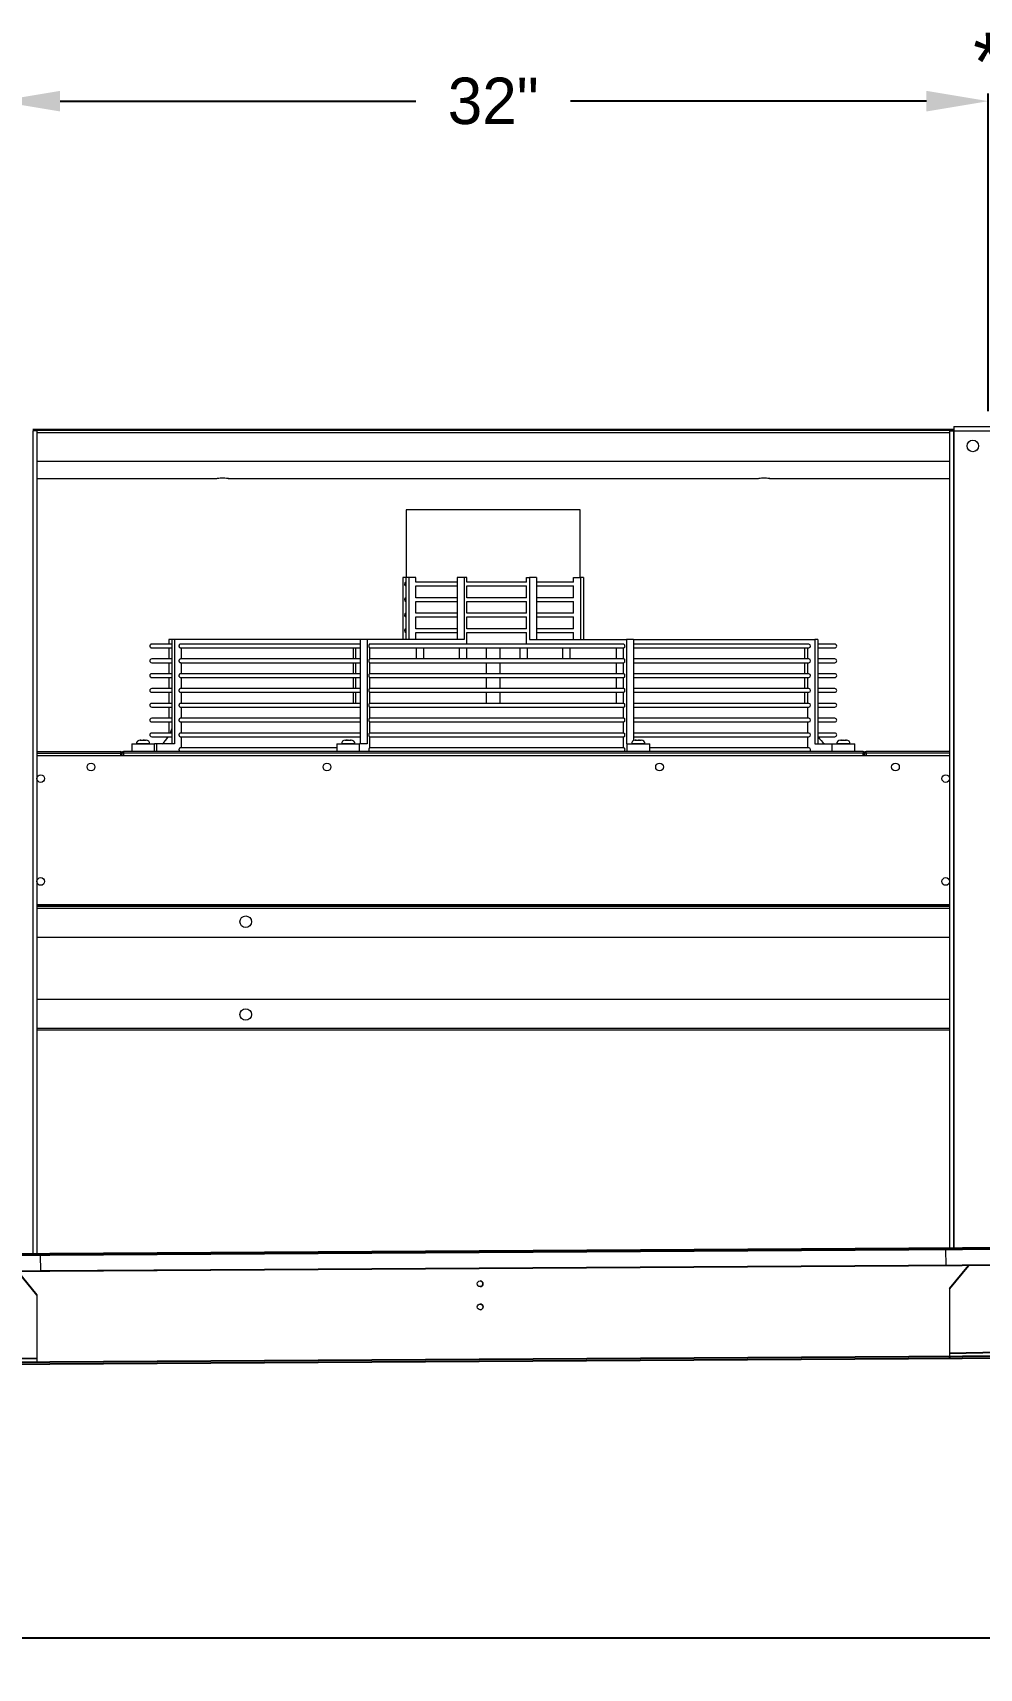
# Model space of a CAD drawing. Extents: x 6 to 271, y -23 to 146.
# Drawn here: x 131.4 to 162, y 36.4 to 89.3 of the extents above; entities that cross this region are included whole.
import ezdxf
from ezdxf.enums import TextEntityAlignment as Align

# ---------------------------------------------------------------- set-up
doc = ezdxf.new("R2010")
doc.units = 0
doc.header["$MEASUREMENT"] = 0
doc.layers.get('0').update_dxf_attribs({"linetype": 'CONTINUOUS'})
doc.layers.get('Defpoints').update_dxf_attribs({"linetype": 'CONTINUOUS'})
doc.dimstyles.get("Standard").update_dxf_attribs({"dimtxt": 1.5, "dimasz": 2, "dimexe": 0.25, "dimexo": 0.5, "dimgap": 0.75, "dimtad": 0, "dimtih": 1, "dimtoh": 1, "dimdec": 4, "dimzin": 0, "dimdsep": 46, "dimlunit": 5, "dimtxsty": 'STANDARD', "dimcen": 0.125, "dimclrd": 1, "dimclre": 1, "dimclrt": 1, "dimadec": 0, "dimazin": 0, "dimtfac": 1, "dimtdec": 4, "dimtofl": 0, "dimtmove": 0, "dimatfit": 3, "dimfxl": 1, "dimfrac": 2, "dimtolj": 1, "dimtzin": 0, "dimarcsym": 0})

# ---------------------------------------------------------------- blocks, each defined once
blk = doc.blocks.new('*D30')
at = {"color": 7, "lineweight": -2}
for p, q in [((265.292, 46.572), (265.292, 37.133)), ((90.295, 45.482), (90.295, 37.133)), ((92.295, 37.383), (174.794, 37.383)), ((263.292, 37.383), (180.794, 37.383))]:
    blk.add_line(p, q, dxfattribs=at)
at = {"color": 7}
for points in [[(92.295, 37.716), (92.295, 37.05), (90.295, 37.383)], [(263.292, 37.716), (263.292, 37.05), (265.292, 37.383)]]:
    blk.add_solid(points, dxfattribs=at)
at = {"layer": 'Defpoints', "color": 0}
for p in [(265.292, 47.072), (90.295, 45.982), (265.292, 37.383)]:
    blk.add_point(p, dxfattribs=at)
at = {"color": 7, "insert": (177.794, 37.383), "char_height": 1.5, "attachment_point": 5}
blk.add_mtext('\\A1;175"', dxfattribs=at)
blk = doc.blocks.new('*D33')
at = {"color": 7, "lineweight": -2}
for p, q in [((130.277, 77.029), (130.277, 87.298)), ((162.277, 77.029), (162.277, 87.298)), ((132.277, 87.048), (143.777, 87.048)), ((160.277, 87.048), (148.777, 87.048))]:
    blk.add_line(p, q, dxfattribs=at)
at = {"color": 7}
for points in [[(132.277, 87.382), (132.277, 86.715), (130.277, 87.048)], [(160.277, 87.382), (160.277, 86.715), (162.277, 87.048)]]:
    blk.add_solid(points, dxfattribs=at)
at = {"layer": 'Defpoints', "color": 0}
for p in [(162.277, 87.048), (130.277, 76.529), (162.277, 76.529)]:
    blk.add_point(p, dxfattribs=at)
at = {"color": 7, "insert": (146.277, 87.048), "char_height": 1.5, "attachment_point": 5}
blk.add_mtext('\\A1;32"', dxfattribs=at)

msp = doc.modelspace()

# ---------------------------------------------------------------- linework, layer by layer
at = {"color": 7, "linetype": 'Continuous', "lineweight": 15}
for p, q in [((131.3912, 76.44509), (161.1622, 76.44509)), ((131.3922, 76.39338), (131.3912, 76.39338)), ((131.5267, 76.39338), (131.3922, 76.39338)), ((131.3922, 76.39338), (131.3922, 49.79621)), ((131.5267, 76.39338), (131.5267, 49.79706)), ((131.5267, 76.34038), (161.0267, 76.34038)), ((161.0267, 76.39338), (161.0267, 49.9819)), ((161.0267, 76.39338), (161.1612, 76.39338)), ((161.1612, 76.39338), (161.1612, 49.98274)), ((161.1622, 76.39338), (161.1612, 76.39338)), ((161.1622, 76.52888), (161.1622, 76.39438)), ((161.1622, 76.52888), (163.3912, 76.52888)), ((161.1622, 76.39438), (163.3912, 76.39438)), ((161.1622, 76.39338), (161.1622, 76.39438)), ((161.1622, 76.39338), (163.3912, 76.39338)), ((161.1622, 49.98275), (161.1622, 76.39338)), ((131.5267, 75.41163), (161.0267, 75.41163)), ((131.5267, 74.84955), (137.3392, 74.84955)), ((137.7142, 74.84955), (154.8392, 74.84955)), ((155.2142, 74.84955), (161.0267, 74.84955)), ((147.353, 73.83988), (143.4642, 73.83988)), ((149.0892, 73.83988), (147.353, 73.83988)), ((143.35948, 71.64888), (143.35948, 69.65388)), ((143.45286, 71.64888), (143.35948, 71.64888)), ((143.54623, 71.64888), (143.45286, 71.64888)), ((143.45286, 71.64888), (143.45286, 69.65388)), ((143.54623, 71.64888), (143.54623, 69.65388)), ((143.77166, 71.64888), (143.54623, 71.64888)), ((143.77166, 71.49806), (143.77166, 71.64888)), ((145.10703, 71.49899), (143.77166, 71.49899)), ((143.77166, 70.99806), (143.77166, 71.37993)), ((143.77166, 71.37899), (145.10703, 71.37899)), ((145.33245, 71.64888), (145.10703, 71.64888)), ((145.10703, 71.64888), (145.10703, 69.65388)), ((145.33245, 71.64888), (145.33245, 69.65388)), ((145.42583, 71.64888), (145.33245, 71.64888)), ((145.42583, 71.49806), (145.42583, 71.64888)), ((147.353, 71.49899), (145.42583, 71.49899)), ((145.42583, 70.99806), (145.42583, 71.37993)), ((145.42583, 71.37899), (147.353, 71.37899)), ((147.353, 71.49899), (147.353, 71.64888)), ((147.353, 71.64888), (147.44637, 71.64888)), ((147.353, 70.99899), (147.353, 71.37899)), ((147.44637, 71.64888), (147.44637, 69.65388)), ((147.6718, 71.64888), (147.44637, 71.64888)), ((147.6718, 71.64888), (147.6718, 69.65388)), ((148.87511, 71.49899), (147.6718, 71.49899)), ((147.6718, 71.37899), (148.87511, 71.37899)), ((148.87511, 71.49899), (148.87511, 71.64888)), ((148.87511, 71.64888), (149.10054, 71.64888)), ((148.87511, 70.99899), (148.87511, 71.37899)), ((149.10054, 71.64888), (149.10054, 69.65388)), ((149.19391, 71.64888), (149.10054, 71.64888)), ((149.19391, 71.64888), (149.19391, 69.65388)), ((145.10703, 70.99899), (143.77166, 70.99899)), ((143.77166, 70.49806), (143.77166, 70.87993)), ((143.77166, 70.87899), (145.10703, 70.87899)), ((147.353, 70.99899), (145.42583, 70.99899)), ((145.42583, 70.49806), (145.42583, 70.87993)), ((145.42583, 70.87899), (147.353, 70.87899)), ((147.353, 70.49899), (147.353, 70.87899)), ((148.87511, 70.99899), (147.6718, 70.99899)), ((147.6718, 70.87899), (148.87511, 70.87899)), ((148.87511, 70.49899), (148.87511, 70.87899)), ((145.10703, 70.49899), (143.77166, 70.49899)), ((143.77166, 69.99806), (143.77166, 70.37993)), ((143.77166, 70.37899), (145.10703, 70.37899)), ((147.353, 70.49899), (145.42583, 70.49899)), ((145.42583, 69.99806), (145.42583, 70.37993)), ((145.42583, 70.37899), (147.353, 70.37899)), ((147.353, 69.99899), (147.353, 70.37899)), ((148.87511, 70.49899), (147.6718, 70.49899)), ((147.6718, 70.37899), (148.87511, 70.37899)), ((148.87511, 69.99899), (148.87511, 70.37899)), ((145.10703, 69.99899), (143.77166, 69.99899)), ((143.77166, 69.65388), (143.77166, 69.87993)), ((143.77166, 69.87899), (145.10703, 69.87899)), ((147.353, 69.99899), (145.42583, 69.99899)), ((145.42583, 69.49899), (145.42583, 69.87993)), ((145.42583, 69.87899), (147.353, 69.87899)), ((147.353, 69.49899), (147.353, 69.87899)), ((148.87511, 69.99899), (147.6718, 69.99899)), ((147.6718, 69.87899), (148.87511, 69.87899)), ((148.87511, 69.65388), (148.87511, 69.87899)), ((135.88306, 69.49899), (135.23659, 69.49899)), ((135.23659, 69.37899), (135.88306, 69.37899)), ((135.78968, 69.65388), (135.78968, 69.49899)), ((135.88306, 69.65388), (135.78968, 69.65388)), ((135.78968, 69.37899), (135.78968, 69.02033)), ((135.97643, 69.65388), (135.88306, 69.65388)), ((135.88306, 69.65388), (135.88306, 66.27288)), ((135.97643, 69.65388), (135.97643, 66.27288)), ((141.97151, 69.65388), (135.97643, 69.65388)), ((136.17283, 69.37899), (141.97151, 69.37899)), ((141.97151, 69.49899), (136.1729, 69.49899)), ((136.20185, 69.02033), (136.20185, 69.37899)), ((141.74608, 69.37899), (141.74608, 69.02033)), ((141.83946, 69.02033), (141.83946, 69.37899)), ((142.19694, 69.65388), (141.97151, 69.65388)), ((141.97151, 69.65388), (141.97151, 66.27288)), ((142.19694, 69.65388), (142.19694, 66.27288)), ((145.33245, 69.65388), (142.19694, 69.65388)), ((142.27829, 69.37899), (150.50157, 69.37899)), ((150.50157, 69.49899), (142.27842, 69.49899)), ((142.29031, 69.02033), (142.29031, 69.37899)), ((147.44637, 69.65388), (150.58189, 69.65388)), ((150.26309, 69.02033), (150.26309, 69.37899)), ((150.48851, 69.02033), (150.48851, 69.37899)), ((150.58189, 69.65388), (150.58189, 66.27288)), ((150.80731, 69.65388), (150.58189, 69.65388)), ((150.80731, 69.65388), (150.80731, 66.38097)), ((150.80731, 69.65388), (156.67034, 69.65388)), ((156.47643, 69.49899), (150.80731, 69.49899)), ((150.80731, 69.37899), (156.47643, 69.37899)), ((156.35154, 69.02033), (156.35154, 69.37899)), ((156.44491, 69.02033), (156.44491, 69.37899)), ((156.67034, 69.65388), (156.67034, 66.27288)), ((156.76372, 69.65388), (156.67034, 69.65388)), ((156.76372, 69.65388), (156.76372, 66.27288)), ((157.31681, 69.49899), (156.76372, 69.49899)), ((156.76372, 69.37899), (157.31681, 69.37899)), ((135.88306, 69.02033), (135.23659, 69.02033)), ((135.23659, 68.90033), (135.88306, 68.90033)), ((135.78968, 68.90033), (135.78968, 68.54166)), ((136.17283, 68.90033), (141.97151, 68.90033)), ((141.97151, 69.02033), (136.1729, 69.02033)), ((136.20185, 68.54166), (136.20185, 68.90033)), ((141.74608, 68.90033), (141.74608, 68.54166)), ((141.83946, 68.54166), (141.83946, 68.90033)), ((142.27829, 68.90033), (150.50157, 68.90033)), ((150.50157, 69.02033), (142.27842, 69.02033)), ((142.29031, 68.54166), (142.29031, 68.90033)), ((150.26309, 68.54166), (150.26309, 68.90033)), ((150.48851, 68.54166), (150.48851, 68.90033)), ((156.47643, 69.02033), (150.80731, 69.02033)), ((150.80731, 68.90033), (156.47643, 68.90033)), ((156.35154, 68.54166), (156.35154, 68.90033)), ((156.44491, 68.54166), (156.44491, 68.90033)), ((157.31681, 69.02033), (156.76372, 69.02033)), ((156.76372, 68.90033), (157.31681, 68.90033)), ((135.88306, 68.54166), (135.23659, 68.54166)), ((135.23659, 68.42166), (135.88306, 68.42166)), ((135.78968, 68.42166), (135.78968, 68.063)), ((136.17283, 68.42166), (141.97151, 68.42166)), ((141.97151, 68.54166), (136.1729, 68.54166)), ((136.20185, 68.063), (136.20185, 68.42166)), ((141.74608, 68.42166), (141.74608, 68.063)), ((141.83946, 68.063), (141.83946, 68.42166)), ((142.27829, 68.42166), (150.50157, 68.42166)), ((150.50157, 68.54166), (142.27842, 68.54166)), ((142.29031, 68.063), (142.29031, 68.42166)), ((150.26309, 68.063), (150.26309, 68.42166)), ((150.48851, 68.063), (150.48851, 68.42166)), ((156.47643, 68.54166), (150.80731, 68.54166)), ((150.80731, 68.42166), (156.47643, 68.42166)), ((156.35154, 68.063), (156.35154, 68.42166)), ((156.44491, 68.063), (156.44491, 68.42166)), ((157.31681, 68.54166), (156.76372, 68.54166)), ((156.76372, 68.42166), (157.31681, 68.42166)), ((135.88306, 68.063), (135.23659, 68.063)), ((135.23659, 67.943), (135.88306, 67.943)), ((135.78968, 67.943), (135.78968, 67.58433)), ((136.17283, 67.943), (141.97151, 67.943)), ((141.97151, 68.063), (136.1729, 68.063)), ((136.20185, 67.58433), (136.20185, 67.943)), ((141.74608, 67.943), (141.74608, 67.58433)), ((141.83946, 67.58433), (141.83946, 67.943)), ((142.27829, 67.943), (150.50157, 67.943)), ((150.50157, 68.063), (142.27842, 68.063)), ((142.29031, 67.58433), (142.29031, 67.943)), ((150.26309, 67.58433), (150.26309, 67.943)), ((150.48851, 67.58433), (150.48851, 67.943)), ((156.47643, 68.063), (150.80731, 68.063)), ((150.80731, 67.943), (156.47643, 67.943)), ((156.35154, 67.58433), (156.35154, 67.943)), ((156.44491, 67.58433), (156.44491, 67.943)), ((157.31681, 68.063), (156.76372, 68.063)), ((156.76372, 67.943), (157.31681, 67.943)), ((135.88306, 67.58433), (135.23659, 67.58433)), ((135.23659, 67.46433), (135.88306, 67.46433)), ((135.78968, 67.46433), (135.78968, 67.10567)), ((136.17283, 67.46433), (141.97151, 67.46433)), ((141.97151, 67.58433), (136.1729, 67.58433)), ((136.20185, 67.10567), (136.20185, 67.46433)), ((142.27829, 67.46433), (150.50157, 67.46433)), ((150.50157, 67.58433), (142.27842, 67.58433)), ((142.29031, 67.10567), (142.29031, 67.46433)), ((150.48851, 67.10567), (150.48851, 67.46433)), ((156.47643, 67.58433), (150.80731, 67.58433)), ((150.80731, 67.46433), (156.47643, 67.46433)), ((156.44491, 67.10567), (156.44491, 67.46433)), ((157.31681, 67.58433), (156.76372, 67.58433)), ((156.76372, 67.46433), (157.31681, 67.46433)), ((135.88306, 67.10567), (135.23659, 67.10567)), ((135.23659, 66.98566), (135.88306, 66.98566)), ((135.88306, 66.627), (135.23659, 66.627)), ((135.78968, 66.98566), (135.78968, 66.627)), ((136.17283, 66.98566), (141.97151, 66.98566)), ((141.97151, 67.10567), (136.1729, 67.10567)), ((141.97151, 66.627), (136.1729, 66.627)), ((136.20185, 66.627), (136.20185, 66.98566)), ((142.27829, 66.98566), (150.50157, 66.98566)), ((150.50157, 67.10567), (142.27842, 67.10567)), ((150.50157, 66.627), (142.27842, 66.627)), ((142.29031, 66.627), (142.29031, 66.98566)), ((150.48851, 66.627), (150.48851, 66.98566)), ((156.47643, 67.10567), (150.80731, 67.10567)), ((150.80731, 66.98566), (156.47643, 66.98566)), ((156.47643, 66.627), (150.80731, 66.627)), ((156.44491, 66.627), (156.44491, 66.98566)), ((157.31681, 67.10567), (156.76372, 67.10567)), ((156.76372, 66.98566), (157.31681, 66.98566)), ((157.31681, 66.627), (156.76372, 66.627)), ((134.59017, 66.27288), (134.61827, 66.27288)), ((134.61827, 66.27288), (135.32817, 66.27288)), ((135.17792, 66.27388), (134.74042, 66.27388)), ((134.86442, 66.39788), (134.86458, 66.39788)), ((134.86731, 66.39788), (134.86458, 66.39788)), ((134.86731, 66.39788), (134.87781, 66.39788)), ((134.8885, 66.39788), (134.87781, 66.39788)), ((134.8885, 66.39788), (134.96454, 66.39788)), ((134.97608, 66.39788), (134.96454, 66.39788)), ((134.98237, 66.39788), (134.97608, 66.39788)), ((134.98237, 66.39788), (135.00773, 66.39788)), ((135.02227, 66.39788), (135.00773, 66.39788)), ((135.02227, 66.39788), (135.05392, 66.39788)), ((135.23659, 66.507), (135.88306, 66.507)), ((135.39346, 66.27288), (135.32817, 66.27288)), ((135.39346, 66.27288), (135.39346, 66.02888)), ((135.97643, 66.27288), (135.39346, 66.27288)), ((136.17283, 66.507), (141.97151, 66.507)), ((141.21983, 66.14833), (136.1729, 66.14833)), ((136.20185, 66.14833), (136.20185, 66.507)), ((141.21983, 66.27288), (141.24791, 66.27288)), ((141.24791, 66.27288), (141.95783, 66.27288)), ((141.80758, 66.27388), (141.37008, 66.27388)), ((141.49407, 66.39788), (141.52573, 66.39788)), ((141.54027, 66.39788), (141.52573, 66.39788)), ((141.54027, 66.39788), (141.56563, 66.39788)), ((141.57191, 66.39788), (141.56563, 66.39788)), ((141.58347, 66.39788), (141.57191, 66.39788)), ((141.58347, 66.39788), (141.65951, 66.39788)), ((141.67018, 66.39788), (141.65951, 66.39788)), ((141.67018, 66.39788), (141.68069, 66.39788)), ((141.68342, 66.39788), (141.68069, 66.39788)), ((141.68342, 66.39788), (141.68357, 66.39788)), ((142.19694, 66.27288), (141.95783, 66.27288)), ((142.27829, 66.507), (150.50157, 66.507)), ((150.50157, 66.14833), (142.27842, 66.14833)), ((142.29031, 66.14833), (142.29031, 66.507)), ((150.48851, 66.14833), (150.48851, 66.507)), ((150.58189, 66.27288), (150.59557, 66.27288)), ((150.59557, 66.27288), (150.62366, 66.27288)), ((150.62366, 66.27288), (151.33357, 66.27288)), ((150.76247, 66.27388), (150.74582, 66.27388)), ((151.18332, 66.27388), (150.76247, 66.27388)), ((150.80731, 66.507), (156.47643, 66.507)), ((150.86982, 66.39788), (150.86997, 66.39788)), ((150.8727, 66.39788), (150.86997, 66.39788)), ((150.8727, 66.39788), (150.88321, 66.39788)), ((150.89389, 66.39788), (150.88321, 66.39788)), ((150.89389, 66.39788), (150.96993, 66.39788)), ((150.98148, 66.39788), (150.96993, 66.39788)), ((150.98776, 66.39788), (150.98148, 66.39788)), ((150.98776, 66.39788), (151.01313, 66.39788)), ((151.02767, 66.39788), (151.01313, 66.39788)), ((151.02767, 66.39788), (151.05932, 66.39788)), ((156.47643, 66.14833), (151.33357, 66.14833)), ((156.44491, 66.14833), (156.44491, 66.507)), ((156.67034, 66.27288), (157.22522, 66.27288)), ((156.76372, 66.507), (157.31681, 66.507)), ((157.22522, 66.27288), (157.25331, 66.27288)), ((157.25331, 66.27288), (157.96322, 66.27288)), ((157.51051, 66.27388), (157.37547, 66.27388)), ((157.49947, 66.39788), (157.53112, 66.39788)), ((157.81297, 66.27388), (157.51051, 66.27388)), ((157.54566, 66.39788), (157.53112, 66.39788)), ((157.54566, 66.39788), (157.57103, 66.39788)), ((157.57731, 66.39788), (157.57103, 66.39788)), ((157.58886, 66.39788), (157.57731, 66.39788)), ((157.58886, 66.39788), (157.6649, 66.39788)), ((157.67558, 66.39788), (157.6649, 66.39788)), ((157.67558, 66.39788), (157.68609, 66.39788)), ((157.68882, 66.39788), (157.68609, 66.39788)), ((157.68882, 66.39788), (157.68897, 66.39788)), ((131.5267, 66.02888), (134.2257, 66.02888)), ((131.5267, 65.97788), (134.2257, 65.97788)), ((131.5267, 65.90388), (161.0267, 65.90388)), ((134.2257, 66.02888), (134.2257, 65.97788)), ((134.2257, 65.97788), (134.2257, 65.90388)), ((134.2767, 65.97788), (134.2267, 65.97788)), ((134.2267, 65.97788), (134.2267, 65.90388)), ((134.32449, 65.98008), (134.2767, 65.98008)), ((134.2767, 65.98008), (134.2767, 65.90388)), ((134.32449, 65.98008), (134.32449, 65.90388)), ((158.2279, 66.02888), (134.3255, 66.02888)), ((134.3255, 66.02888), (134.3255, 65.98008)), ((158.2279, 65.98008), (134.3255, 65.98008)), ((134.3255, 65.98008), (134.3255, 65.90388)), ((158.2279, 66.02888), (158.2279, 65.98008)), ((158.2279, 65.98008), (158.2279, 65.90388)), ((158.2289, 65.98008), (158.2767, 65.98008)), ((158.2289, 65.90388), (158.2289, 65.98008)), ((158.2767, 65.90388), (158.2767, 65.98008)), ((158.3267, 65.97788), (158.2767, 65.97788)), ((158.3267, 65.97788), (158.3267, 65.90388)), ((158.3277, 65.97788), (158.3277, 66.02888)), ((161.0267, 66.02888), (158.3277, 66.02888)), ((158.3277, 65.90388), (158.3277, 65.97788)), ((161.0267, 65.97788), (158.3277, 65.97788)), ((131.5267, 61.07988), (161.0267, 61.07988)), ((131.5267, 61.07888), (161.0267, 61.07888)), ((131.5267, 61.02888), (161.0267, 61.02888)), ((131.5267, 60.96538), (161.0267, 60.96538)), ((131.5267, 60.02888), (161.0267, 60.02888)), ((131.5267, 58.02888), (161.0267, 58.02888)), ((131.5267, 57.09238), (161.0267, 57.09238)), ((131.5267, 57.02888), (161.0267, 57.02888)), ((131.64759, 49.79589), (160.89702, 49.97757)), ((131.64759, 49.79589), (131.64786, 49.7517)), ((131.64786, 49.7517), (160.8973, 49.93338)), ((131.65104, 49.23998), (131.64786, 49.7517)), ((160.8973, 49.93338), (160.89702, 49.97757)), ((160.8973, 49.93338), (160.90047, 49.42166)), ((131.5267, 49.2385), (161.0267, 49.42173)), ((160.90047, 49.42166), (131.65104, 49.23998)), ((131.65104, 49.23998), (131.65104, 49.23927)), ((160.90172, 49.42447), (160.90172, 49.42518)), ((161.0267, 48.66413), (161.0267, 46.45047)), ((131.5267, 48.46362), (131.5267, 46.29095)), ((131.5267, 46.28944), (161.0267, 46.47268)), ((131.5267, 46.23844), (161.0267, 46.42168))]:
    msp.add_line(p, q, dxfattribs=at)
at = {"color": 7}
for p, q in [((96.39827, 49.57695), (260.14505, 50.60295)), ((260.14538, 50.54984), (96.39854, 49.53161)), ((96.40172, 49.02033), (260.0267, 50.03665)), ((130.91616, 49.20937), (131.5267, 48.46362)), ((161.63724, 49.40987), (161.0267, 48.66413)), ((260.0267, 47.0876), (96.5267, 46.07205)), ((96.52702, 46.02105), (260.0267, 47.03659)), ((163.5267, 46.61646), (161.0267, 46.57547)), ((131.5267, 46.41595), (129.0267, 46.37496)), ((161.0267, 46.47619), (161.02702, 46.42519)), ((161.0267, 46.45047), (161.0267, 46.39946))]:
    msp.add_line(p, q, dxfattribs=at)
at = {"color": 7, "linetype": 'Continuous', "lineweight": 15, "flags": 128}
for points in [[(137.3392, 74.84955), (137.34679, 74.85561), (137.36896, 74.86117), (137.40391, 74.86579), (137.44881, 74.8691), (137.50001, 74.87082), (137.55338, 74.87082), (137.60459, 74.8691), (137.64949, 74.86579), (137.68443, 74.86117), (137.7066, 74.85561), (137.7142, 74.84955)], [(137.7142, 74.84955), (137.70653, 74.8556), (137.70142, 74.85732)], [(154.8392, 74.84955), (154.84679, 74.85561), (154.86896, 74.86117), (154.90391, 74.86579), (154.94881, 74.8691), (155.00001, 74.87082), (155.05338, 74.87082), (155.10459, 74.8691), (155.14948, 74.86579), (155.18443, 74.86117), (155.2066, 74.85561), (155.2142, 74.84955)], [(155.2142, 74.84955), (155.20654, 74.8556), (155.20142, 74.85732)], [(150.50157, 69.49899), (150.50162, 69.49899), (150.5109, 69.49382), (150.51858, 69.47929), (150.52336, 69.45789), (150.52442, 69.43326), (150.52159, 69.40962), (150.51534, 69.39098), (150.50674, 69.38053), (150.50157, 69.37899)], [(150.50157, 69.02033), (150.50582, 69.01929), (150.51419, 69.01045), (150.5206, 68.99388), (150.52408, 68.97212), (150.52408, 68.94854), (150.5206, 68.92678), (150.51419, 68.9102), (150.50582, 68.90137), (150.50157, 68.90033)], [(150.50157, 68.54166), (150.50582, 68.54062), (150.51419, 68.53179), (150.5206, 68.51521), (150.52408, 68.49345), (150.52408, 68.46987), (150.5206, 68.44811), (150.51419, 68.43154), (150.50582, 68.4227), (150.50157, 68.42166)], [(150.50157, 68.063), (150.50582, 68.06196), (150.51419, 68.05312), (150.5206, 68.03655), (150.52408, 68.01479), (150.52408, 67.99121), (150.5206, 67.96945), (150.51419, 67.95287), (150.50582, 67.94403), (150.50157, 67.943)], [(150.50157, 67.58433), (150.50582, 67.58329), (150.51419, 67.57446), (150.5206, 67.55788), (150.52408, 67.53612), (150.52408, 67.51254), (150.5206, 67.49078), (150.51419, 67.4742), (150.50582, 67.46537), (150.50157, 67.46433)], [(135.88306, 66.7718), (135.8445, 66.65555), (135.83253, 66.627)], [(150.50157, 67.10567), (150.50582, 67.10463), (150.51419, 67.09579), (150.5206, 67.07921), (150.52408, 67.05745), (150.52408, 67.03388), (150.5206, 67.01212), (150.51419, 66.99554), (150.50582, 66.9867), (150.50157, 66.98566)], [(150.50157, 66.627), (150.50582, 66.62596), (150.51419, 66.61712), (150.5206, 66.60055), (150.52408, 66.57879), (150.52408, 66.55521), (150.5206, 66.53345), (150.51419, 66.51687), (150.50582, 66.50804), (150.50157, 66.507)], [(150.50157, 66.14833), (150.50608, 66.14716), (150.51451, 66.13789), (150.52089, 66.12073), (150.5242, 66.09844), (150.52391, 66.07453), (150.52251, 66.06375)]]:
    msp.add_lwpolyline(points, dxfattribs=at)
at = {"color": 7, "linetype": 'Continuous', "lineweight": 15}
for centre, radius in [((161.7767, 75.90388), 0.1875), ((133.2767, 65.52888), 0.125), ((140.9017, 65.52888), 0.125), ((151.6517, 65.52888), 0.125), ((159.2767, 65.52888), 0.125), ((131.6517, 65.15388), 0.125), ((160.9017, 65.15388), 0.125), ((131.6517, 61.82988), 0.125), ((160.9017, 61.82988), 0.125), ((138.2767, 60.52888), 0.1875), ((138.2767, 57.52888), 0.1875), ((145.85088, 48.82746), 0.09375), ((145.85553, 48.07748), 0.09375)]:
    msp.add_circle(centre, radius, dxfattribs=at)
for centre, radius, start, end in [((143.4642, 71.43899), 0.06, 100.892283, 259.107717), ((143.4642, 70.93899), 0.06, 100.892283, 259.107717), ((143.4642, 70.43899), 0.06, 100.892283, 259.107717), ((143.4642, 69.93899), 0.06, 100.892283, 259.107717), ((135.23658, 69.43899), 0.06, 90, 270), ((156.47326, 69.43899), 0.06008, 273.025613, 86.974387), ((157.31681, 69.43899), 0.06, 270, 90), ((135.23658, 68.96033), 0.06, 90, 270), ((156.47314, 68.96033), 0.06009, 273.142971, 86.857029), ((157.31681, 68.96033), 0.06, 270, 90), ((135.23658, 68.48166), 0.06, 90, 270), ((156.47314, 68.48166), 0.06009, 273.14141, 86.85859), ((157.31681, 68.48166), 0.06, 270, 90), ((135.23658, 68.003), 0.06, 90, 270), ((156.47314, 68.003), 0.06009, 273.142971, 86.857029), ((157.31681, 68.003), 0.06, 270, 90), ((135.23658, 67.52433), 0.06, 90, 270), ((156.47314, 67.52433), 0.06009, 273.14141, 86.85859), ((157.31681, 67.52433), 0.06, 270, 90), ((135.23658, 67.04566), 0.06, 90, 270), ((135.23658, 66.567), 0.06, 90, 270), ((156.47314, 67.04566), 0.06009, 273.142971, 86.857029), ((156.47314, 66.567), 0.06009, 273.142971, 86.857029), ((157.31681, 67.04566), 0.06, 270, 90), ((157.31681, 66.567), 0.06, 270, 90), ((134.86442, 66.27388), 0.124, 90, 180), ((135.05392, 66.27388), 0.124, 0, 90), ((134.9164, 67.02788), 1, 310.97463, 328.608789), ((141.49408, 66.27388), 0.124, 90, 180), ((141.68358, 66.27388), 0.124, 0, 90), ((150.86982, 66.27388), 0.124, 90, 180), ((151.05932, 66.27388), 0.124, 0, 90), ((156.47294, 66.08884), 0.0596, 335.107681, 86.642469), ((157.637, 67.02788), 1, 211.391211, 229.02537), ((157.49947, 66.27388), 0.124, 90, 180), ((157.68897, 66.27388), 0.124, 0, 90), ((134.2257, 65.97788), 0.051, 0, 90), ((134.2257, 65.97788), 0.001, 0, 90), ((134.3255, 65.98008), 0.0488, 90, 180), ((134.3255, 65.98008), 0.001, 90, 180), ((158.2279, 65.98008), 0.0488, 360, 90), ((158.2279, 65.98008), 0.001, 0, 90), ((158.3277, 65.97788), 0.051, 90, 180), ((158.3277, 65.97788), 0.001, 90, 180), ((131.63927, 49.24123), 0.0124, 359.127068, 2.394391), ((160.87567, 49.42114), 0.0248, 359.56387, 1.196893), ((145.8503, 48.82746), 0.09375, 0.355877, 90.181096), ((145.8503, 48.82746), 0.09375, 270.530665, 0.355877), ((145.85496, 48.07747), 0.09375, 0.355877, 90.181098), ((145.85496, 48.07747), 0.09375, 270.530662, 0.355877)]:
    msp.add_arc(centre, radius, start, end, dxfattribs=at)
for points in [[(161.1622, 76.40388), (131.3912, 76.40388)], [(131.5267, 74.84913), (137.3392, 74.84913)], [(137.7142, 74.84913), (154.8392, 74.84913)], [(155.2142, 74.84913), (161.0267, 74.84913)], [(143.4642, 73.83988), (143.4642, 71.64888)], [(149.0892, 71.64888), (149.0892, 73.83988)], [(143.78657, 69.37899), (143.78657, 69.02033)], [(144.03656, 69.02033), (144.03656, 69.37899)], [(145.17203, 69.37899), (145.17203, 69.02033)], [(145.42203, 69.02033), (145.42203, 69.37899)], [(146.0502, 69.37899), (146.0502, 69.02033)], [(146.5032, 69.02033), (146.5032, 69.37899)], [(147.13137, 69.37899), (147.13137, 69.02033)], [(147.38137, 69.02033), (147.38137, 69.37899)], [(148.51683, 69.37899), (148.51683, 69.02033)], [(148.76683, 69.02033), (148.76683, 69.37899)], [(146.0502, 68.90033), (146.0502, 68.54166)], [(146.5032, 68.54166), (146.5032, 68.90033)], [(146.0502, 68.42166), (146.0502, 68.063)], [(146.5032, 68.063), (146.5032, 68.42166)], [(146.0502, 67.943), (146.0502, 67.58433)], [(146.5032, 67.58433), (146.5032, 67.943)], [(134.59017, 66.27288), (134.59017, 66.02888)], [(134.74042, 66.27388), (134.74042, 66.27288)], [(134.86458, 66.39788), (134.8606, 66.39781)], [(134.8606, 66.39781), (134.86731, 66.39788)], [(134.87781, 66.39788), (134.88452, 66.39781)], [(134.88452, 66.39781), (134.8885, 66.39788)], [(134.96454, 66.39788), (134.96618, 66.39781)], [(134.96618, 66.39781), (134.98237, 66.39788)], [(135.00773, 66.39788), (135.02392, 66.39781)], [(135.02392, 66.39781), (135.02227, 66.39788)], [(135.17792, 66.27288), (135.17792, 66.27388)], [(135.32817, 66.02888), (135.32817, 66.27288)], [(141.21983, 66.27288), (141.21983, 66.02888)], [(141.37008, 66.27388), (141.37008, 66.27288)], [(141.52573, 66.39788), (141.52408, 66.39781)], [(141.52408, 66.39781), (141.54027, 66.39788)], [(141.56563, 66.39788), (141.58182, 66.39781)], [(141.58182, 66.39781), (141.58347, 66.39788)], [(141.65951, 66.39788), (141.66348, 66.39781)], [(141.66348, 66.39781), (141.67018, 66.39788)], [(141.68069, 66.39788), (141.6874, 66.39781)], [(141.6874, 66.39781), (141.68342, 66.39788)], [(141.80758, 66.27288), (141.80758, 66.27388)], [(141.95783, 66.02888), (141.95783, 66.27288)], [(150.59557, 66.27288), (150.59557, 66.02888)], [(150.74582, 66.27388), (150.74582, 66.27288)], [(150.86997, 66.39788), (150.866, 66.39781)], [(150.866, 66.39781), (150.8727, 66.39788)], [(150.88321, 66.39788), (150.88992, 66.39781)], [(150.88992, 66.39781), (150.89389, 66.39788)], [(150.96993, 66.39788), (150.97157, 66.39781)], [(150.97157, 66.39781), (150.98776, 66.39788)], [(151.01313, 66.39788), (151.02932, 66.39781)], [(151.02932, 66.39781), (151.02767, 66.39788)], [(151.18332, 66.27288), (151.18332, 66.27388)], [(151.33357, 66.02888), (151.33357, 66.27288)], [(157.22522, 66.27288), (157.22522, 66.02888)], [(157.37547, 66.27388), (157.37547, 66.27288)], [(157.53112, 66.39788), (157.52947, 66.39781)], [(157.52947, 66.39781), (157.54566, 66.39788)], [(157.57103, 66.39788), (157.58722, 66.39781)], [(157.58722, 66.39781), (157.58886, 66.39788)], [(157.6649, 66.39788), (157.66888, 66.39781)], [(157.66888, 66.39781), (157.67558, 66.39788)], [(157.68609, 66.39788), (157.6928, 66.39781)], [(157.6928, 66.39781), (157.68882, 66.39788)], [(157.81297, 66.27288), (157.81297, 66.27388)], [(157.96322, 66.02888), (157.96322, 66.27288)]]:
    msp.add_open_spline(points, degree=1, dxfattribs=at)
for points, knots in [([(136.17887, 69.49778), (136.17568, 69.49832), (136.16632, 69.4999), (136.15075, 69.49508), (136.13479, 69.48427), (136.12309, 69.46802), (136.11702, 69.44859), (136.11723, 69.42805), (136.12371, 69.40879), (136.13573, 69.39279), (136.15189, 69.38251), (136.16606, 69.37809), (136.17391, 69.37946), (136.17561, 69.37975)], [0, 0, 0, 0, 0.052808298, 0.15493593, 0.257103797, 0.35923847, 0.461343363, 0.563428087, 0.665506641, 0.767606275, 0.869713115, 0.971813909, 1, 1, 1, 1]), ([(142.28085, 69.49825), (142.28054, 69.49846), (142.27774, 69.50038), (142.27208, 69.49757), (142.265, 69.48943), (142.25936, 69.47495), (142.25587, 69.4566), (142.2549, 69.43621), (142.25657, 69.41617), (142.26069, 69.39861), (142.26679, 69.38594), (142.27305, 69.37923), (142.27704, 69.37968), (142.27844, 69.37984)], [0, 0, 0, 0, 0.01291758, 0.11640423, 0.21988361, 0.32335614, 0.42679932, 0.53022529, 0.63363382, 0.73704946, 0.84047647, 0.94392563, 1, 1, 1, 1]), ([(136.17887, 69.01911), (136.17568, 69.01965), (136.16632, 69.02123), (136.15075, 69.01641), (136.13479, 69.00561), (136.12309, 68.98935), (136.11702, 68.96992), (136.11723, 68.94938), (136.12371, 68.93012), (136.13573, 68.91412), (136.15189, 68.90384), (136.16607, 68.89943), (136.17391, 68.90079), (136.17561, 68.90108)], [0, 0, 0, 0, 0.05280884, 0.154937682, 0.25710539, 0.359239904, 0.461339005, 0.563429518, 0.665507913, 0.767602786, 0.869712564, 0.971813199, 1, 1, 1, 1]), ([(142.28085, 69.01958), (142.28054, 69.01979), (142.27774, 69.02171), (142.27208, 69.0189), (142.265, 69.01077), (142.25936, 68.99629), (142.25587, 68.97793), (142.2549, 68.95754), (142.25657, 68.9375), (142.26069, 68.91995), (142.26679, 68.90727), (142.27305, 68.90056), (142.27704, 68.90102), (142.27844, 68.90118)], [0, 0, 0, 0, 0.0129176, 0.1164044, 0.21988647, 0.32335494, 0.42680367, 0.53022381, 0.63363837, 0.73704904, 0.8404762, 0.9439255, 1, 1, 1, 1]), ([(136.17892, 68.54051), (136.17492, 68.54103), (136.16471, 68.54235), (136.14855, 68.53672), (136.13305, 68.52513), (136.122, 68.50837), (136.1167, 68.48868), (136.11771, 68.46816), (136.12494, 68.44922), (136.13758, 68.43377), (136.15412, 68.42434), (136.16768, 68.42053), (136.17471, 68.42198), (136.17562, 68.42217)], [0, 0, 0, 0, 0.06582473, 0.16795088, 0.27007653, 0.37219081, 0.47429056, 0.57636299, 0.67843814, 0.78052321, 0.88260589, 0.98474488, 1, 1, 1, 1]), ([(142.28088, 68.54045), (142.27936, 68.541), (142.27528, 68.54247), (142.26868, 68.53724), (142.26216, 68.52603), (142.25745, 68.50952), (142.25509, 68.48996), (142.25535, 68.46942), (142.25819, 68.45033), (142.2633, 68.43457), (142.27008, 68.42483), (142.27549, 68.42067), (142.27822, 68.42183), (142.27842, 68.42191)], [0, 0, 0, 0, 0.06116858, 0.16460927, 0.26805449, 0.37147735, 0.47487735, 0.57825486, 0.68162572, 0.78500464, 0.88841055, 0.99183681, 1, 1, 1, 1]), ([(136.17892, 68.06185), (136.17492, 68.06236), (136.16471, 68.06368), (136.14856, 68.05805), (136.13305, 68.04647), (136.122, 68.02971), (136.1167, 68.01001), (136.11771, 67.9895), (136.12494, 67.97056), (136.13758, 67.95511), (136.15412, 67.94568), (136.16768, 67.94186), (136.17471, 67.94332), (136.17562, 67.9435)], [0, 0, 0, 0, 0.06582484, 0.16795277, 0.27007858, 0.37219302, 0.47428722, 0.57636576, 0.67844107, 0.78052186, 0.88260471, 0.98474486, 1, 1, 1, 1]), ([(142.28088, 68.06178), (142.27936, 68.06233), (142.27528, 68.0638), (142.26868, 68.05858), (142.26216, 68.04737), (142.25745, 68.03086), (142.25509, 68.01129), (142.25535, 67.99076), (142.25819, 67.97166), (142.2633, 67.9559), (142.27008, 67.94617), (142.27549, 67.942), (142.27822, 67.94316), (142.27842, 67.94324)], [0, 0, 0, 0, 0.06116905, 0.16461122, 0.2680564, 0.37147922, 0.47487344, 0.57825692, 0.68162774, 0.78500661, 0.88840946, 0.99183682, 1, 1, 1, 1]), ([(136.17892, 67.58318), (136.17492, 67.5837), (136.16471, 67.58502), (136.14855, 67.57939), (136.13305, 67.5678), (136.122, 67.55104), (136.1167, 67.53135), (136.11771, 67.51083), (136.12494, 67.49189), (136.13758, 67.47644), (136.15412, 67.46701), (136.16768, 67.4632), (136.17471, 67.46465), (136.17562, 67.46484)], [0, 0, 0, 0, 0.06582473, 0.16795088, 0.27007653, 0.37219081, 0.47429056, 0.57636299, 0.67843814, 0.78052321, 0.88260589, 0.98474488, 1, 1, 1, 1]), ([(142.28088, 67.58312), (142.27936, 67.58367), (142.27528, 67.58514), (142.26868, 67.57991), (142.26216, 67.5687), (142.25745, 67.55219), (142.25509, 67.53262), (142.25535, 67.51209), (142.25819, 67.49299), (142.2633, 67.47724), (142.27008, 67.4675), (142.27549, 67.46334), (142.27822, 67.46449), (142.27842, 67.46458)], [0, 0, 0, 0, 0.06116858, 0.16460927, 0.26805449, 0.37147735, 0.47487735, 0.57825486, 0.68162572, 0.78500464, 0.88841055, 0.99183681, 1, 1, 1, 1]), ([(136.17887, 67.10445), (136.17568, 67.10499), (136.16632, 67.10657), (136.15075, 67.10174), (136.13479, 67.09094), (136.12309, 67.07469), (136.11702, 67.05526), (136.11723, 67.03472), (136.12371, 67.01546), (136.13573, 66.99946), (136.15189, 66.98918), (136.16606, 66.98477), (136.17391, 66.98613), (136.17561, 66.98642)], [0, 0, 0, 0, 0.05280837, 0.15493752, 0.25710233, 0.35924183, 0.46134124, 0.56343206, 0.66551076, 0.76760594, 0.86971293, 0.97181387, 1, 1, 1, 1]), ([(136.17887, 66.62579), (136.17568, 66.62632), (136.16632, 66.6279), (136.15075, 66.62308), (136.13479, 66.61228), (136.12309, 66.59603), (136.11702, 66.5766), (136.11723, 66.55606), (136.12371, 66.53679), (136.13573, 66.5208), (136.15189, 66.51052), (136.16606, 66.5061), (136.17391, 66.50746), (136.17561, 66.50776)], [0, 0, 0, 0, 0.05280831, 0.15493596, 0.25710385, 0.35923855, 0.46134065, 0.56342837, 0.66550694, 0.7676043, 0.86971271, 0.97181353, 1, 1, 1, 1]), ([(142.28085, 67.10492), (142.28054, 67.10513), (142.27774, 67.10705), (142.27208, 67.10424), (142.265, 67.0961), (142.25936, 67.08163), (142.25587, 67.06327), (142.2549, 67.04288), (142.25657, 67.02284), (142.26069, 67.00529), (142.26679, 66.99261), (142.27305, 66.9859), (142.27704, 66.98635), (142.27844, 66.98651)], [0, 0, 0, 0, 0.0129176, 0.1164044, 0.21988647, 0.32335494, 0.42680367, 0.53022381, 0.63363837, 0.73704904, 0.8404762, 0.9439255, 1, 1, 1, 1]), ([(142.28085, 66.62625), (142.28054, 66.62646), (142.27774, 66.62838), (142.27208, 66.62557), (142.265, 66.61744), (142.25936, 66.60296), (142.25587, 66.5846), (142.2549, 66.56421), (142.25657, 66.54418), (142.26069, 66.52662), (142.26679, 66.51394), (142.27305, 66.50723), (142.27704, 66.50769), (142.27844, 66.50785)], [0, 0, 0, 0, 0.01291757, 0.11640421, 0.21988484, 0.32335523, 0.42680109, 0.53022704, 0.63363554, 0.7370486, 0.84047748, 0.94392559, 1, 1, 1, 1]), ([(136.17893, 66.1472), (136.17485, 66.14771), (136.16455, 66.149), (136.14833, 66.14328), (136.13287, 66.13162), (136.12187, 66.1148), (136.11672, 66.09511), (136.11746, 66.07735), (136.12096, 66.06741), (136.12225, 66.06375)], [0, 0, 0, 0, 0.105411424, 0.265757007, 0.426128642, 0.586430953, 0.746692222, 0.906929459, 1, 1, 1, 1]), ([(142.28085, 66.14712), (142.27978, 66.14764), (142.27617, 66.14939), (142.2699, 66.14518), (142.26315, 66.13504), (142.25808, 66.11922), (142.25534, 66.10008), (142.25504, 66.08061), (142.25662, 66.069), (142.25734, 66.06375)], [0, 0, 0, 0, 0.06751503, 0.22767735, 0.38785377, 0.54800064, 0.70810554, 0.86818075, 1, 1, 1, 1])]:
    msp.add_open_spline(points, degree=3, knots=knots, dxfattribs=at)

# ---------------------------------------------------------------- texts
at = {"color": 7}
msp.add_text('*', height=1.87063, dxfattribs=at).set_placement((162.27364, 87.39018), align=Align.CENTER)

# ---------------------------------------------------------------- dimensions: what is measured, and where the dimension line sits
for base, p1, p2, picture, middle in [((162.2767, 87.04827), (130.2767, 76.52888), (162.2767, 76.52888), '*D33', (146.2767, 87.04827)), ((265.29209, 37.38307), (90.29547, 45.98234), (265.29209, 47.07173), '*D30', (177.79378, 37.38307))]:
    dim = msp.add_linear_dim(base=base, p1=p1, p2=p2, dimstyle='Standard', override={"dimpost": '"', "dimclrd": 7, "dimclre": 7, "dimclrt": 7}, dxfattribs=at)
    dim.commit()
    dim.dimension.update_dxf_attribs({"geometry": picture, "text_midpoint": middle})

doc.saveas('drawing.dxf')
